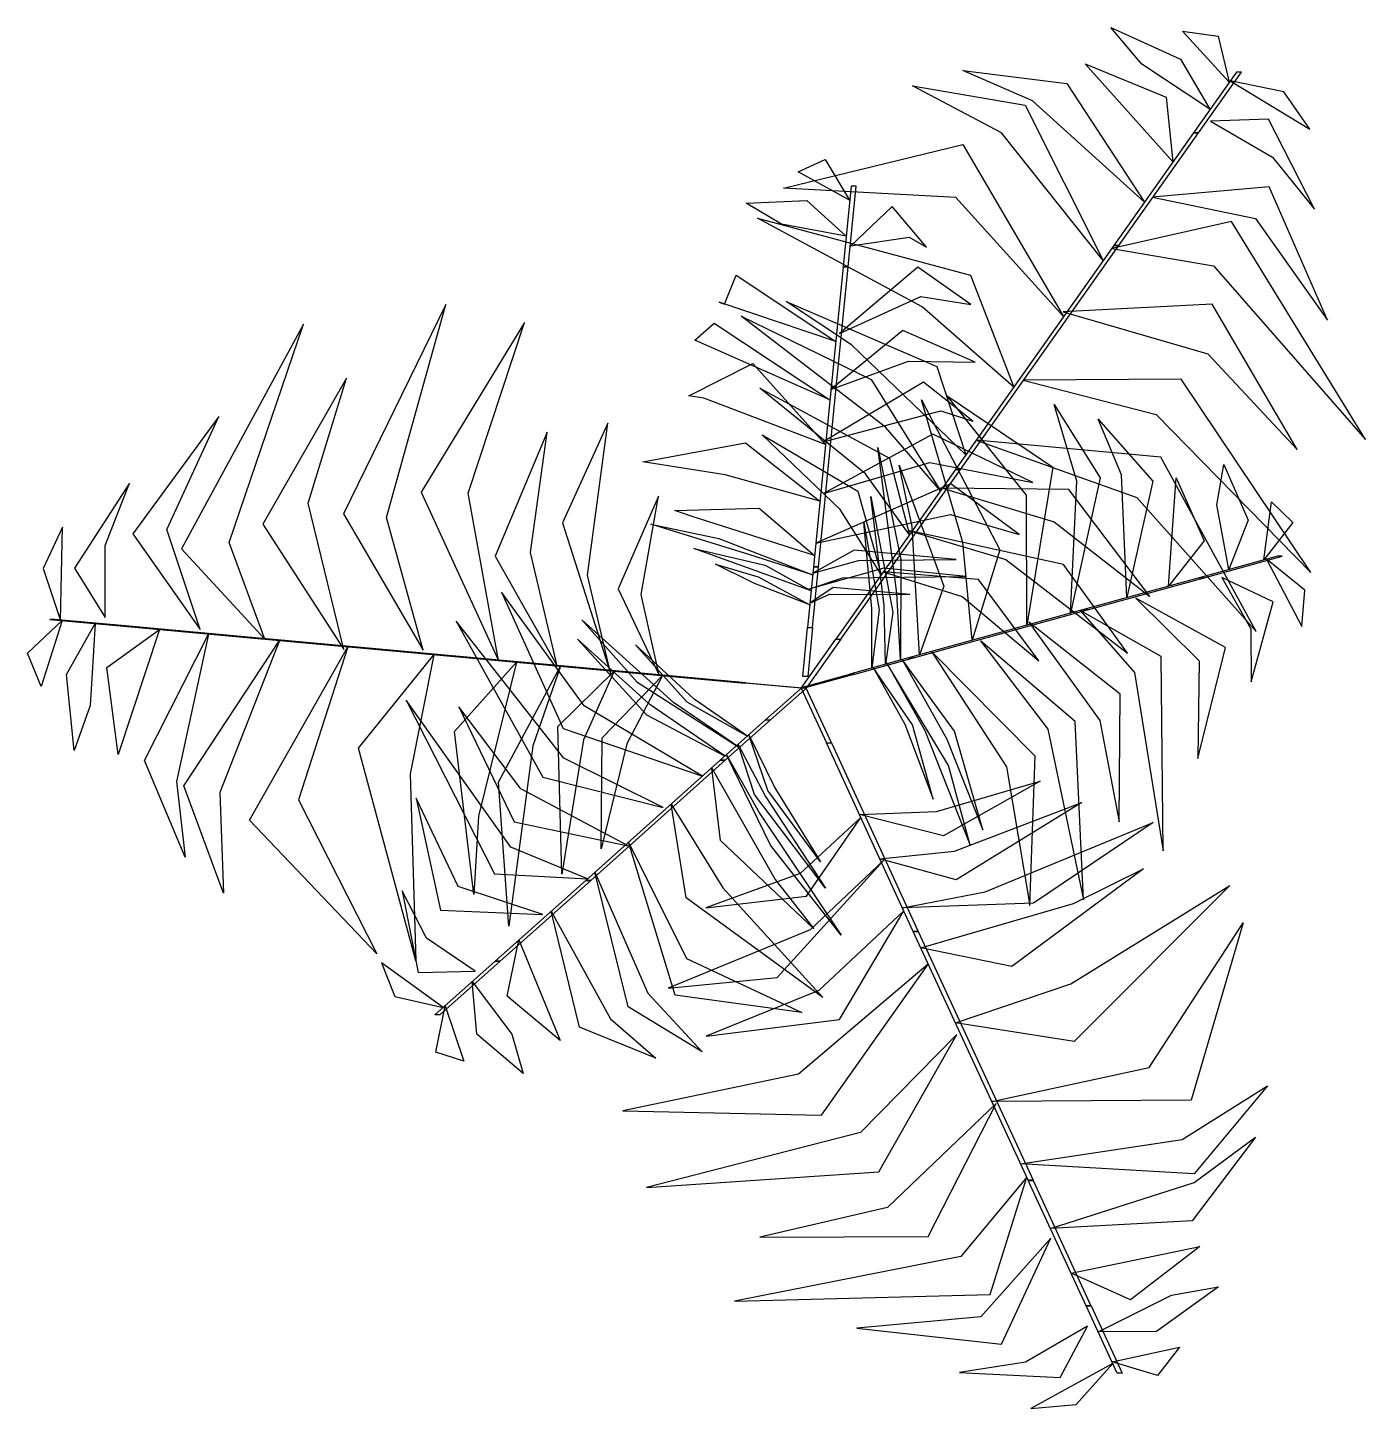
# Model space of a CAD drawing. Extents: x -0.487 to 0.325, y -0.397 to 0.442.
import ezdxf

# ---------------------------------------------------------------- set-up
doc = ezdxf.new("R2010")
doc.units = 0
doc.header["$MEASUREMENT"] = 0
doc.layers.get('0').update_dxf_attribs({"linetype": 'CONTINUOUS'})

msp = doc.modelspace()

# ---------------------------------------------------------------- linework, layer by layer
at = {"color": 64, "linetype": 'CONTINUOUS'}
for points in [[(0.23097, 0.39212, 0.57181), (0.18952, 0.41956, 0.55003), (0.17076, 0.44173, 0.52144), (0.21306, 0.42264, 0.52653)], [(0.24261, 0.40861, 0.53144), (0.21434, 0.43958, 0.49303), (0.23599, 0.43662, 0.48256)], [(0.2084, 0.36017, 0.62617), (0.15527, 0.41981, 0.57905), (0.20437, 0.39942, 0.58834)], [(0.19115, 0.33575, 0.65404), (0.1233, 0.39723, 0.60835), (0.08086, 0.4157, 0.59948), (0.14413, 0.40782, 0.59333)], [(0.16615, 0.30035, 0.68133), (0.10433, 0.37793, 0.65246), (0.05028, 0.40643, 0.62963), (0.11882, 0.39466, 0.65709)], [(0.24325, 0.40947, 0.52731), (0.29164, 0.3801, 0.49131), (0.27583, 0.40267, 0.48559)], [(0.23124, 0.3849, 0.57913), (0.26897, 0.36313, 0.54952), (0.29443, 0.33153, 0.55232), (0.26654, 0.38615, 0.52235)], [(0.1421, 0.26631, 0.67404), (0.0766, 0.33868, 0.64405), (-0.02802, 0.34431, 0.60289), (0.08087, 0.37076, 0.64375)], [(0.19603, 0.33884, 0.64667), (0.25866, 0.32585, 0.60005), (0.30235, 0.26419, 0.59578), (0.26687, 0.34503, 0.58272)], [(0.11184, 0.22345, 0.66486), (0.05632, 0.27215, 0.64022), (-0.04365, 0.32597, 0.59792), (0.08565, 0.29141, 0.65048)], [(0.17129, 0.3076, 0.68148), (0.23305, 0.29715, 0.66623), (0.3253, 0.19164, 0.61224), (0.24406, 0.32408, 0.67351)], [(-0.24658, 0.06382, 0.66385), (-0.26898, 0.14424, 0.64141), (-0.23283, 0.27357, 0.59042), (-0.2951, 0.14663, 0.646)], [(0.08284, 0.1824, 0.65607), (0.01338, 0.24916, 0.62488), (-0.02627, 0.27536, 0.6078), (0.06518, 0.23595, 0.64589)], [(0.14183, 0.26924, 0.67371), (0.22968, 0.24364, 0.64829), (0.28387, 0.18551, 0.61791), (0.23235, 0.27388, 0.65829)], [(-0.3427, 0.07043, 0.68148), (-0.36453, 0.12914, 0.66623), (-0.31928, 0.26178, 0.61224), (-0.39335, 0.12521, 0.67351)], [(-0.20085, 0.05744, 0.65656), (-0.21941, 0.15917, 0.62615), (-0.18523, 0.26264, 0.58427), (-0.2479, 0.15959, 0.63189)], [(0.06739, 0.16052, 0.62296), (0.03389, 0.19922, 0.62275), (-0.05357, 0.26654, 0.5768), (0.02523, 0.22814, 0.64815)], [(-0.29475, 0.06409, 0.67371), (-0.3165, 0.15297, 0.64829), (-0.29326, 0.22897, 0.61791), (-0.34402, 0.14016, 0.65829)], [(0.11751, 0.22767, 0.66385), (0.19835, 0.20685, 0.64141), (0.29228, 0.11088, 0.59042), (0.21349, 0.22828, 0.646)], [(0.04851, 0.1338, 0.55753), (0.0218, 0.17076, 0.56556), (-0.0423, 0.22285, 0.53561), (0.03651, 0.18024, 0.6013)], [(-0.38213, 0.07623, 0.64667), (-0.40219, 0.13697, 0.60005), (-0.37063, 0.20563, 0.59578), (-0.4229, 0.13449, 0.58272)], [(-0.13278, 0.04925, 0.56015), (-0.14701, 0.10921, 0.57029), (-0.13465, 0.20154, 0.51611), (-0.16204, 0.14101, 0.59093)], [(-0.16542, 0.05419, 0.6251), (-0.1815, 0.12308, 0.6362), (-0.17145, 0.19615, 0.59277), (-0.20302, 0.12092, 0.68073)], [(0.03145, 0.10963, 0.49836), (0.00654, 0.14915, 0.51266), (-0.04094, 0.19452, 0.49959), (0.0171, 0.16032, 0.54418)], [(0.08912, 0.19125, 0.65656), (0.1865, 0.15646, 0.62615), (0.25902, 0.07512, 0.58427), (0.20111, 0.18092, 0.63189)], [(-0.43962, 0.08369, 0.57913), (-0.43963, 0.12726, 0.54952), (-0.42499, 0.1651, 0.55232), (-0.45834, 0.11364, 0.52235)], [(0.06859, 0.16219, 0.6251), (0.13629, 0.14167, 0.6362), (0.19455, 0.09643, 0.59277), (0.14518, 0.16139, 0.68073)], [(-0.10338, 0.04851, 0.5005), (-0.11431, 0.09746, 0.50739), (-0.10383, 0.15734, 0.46722), (-0.12825, 0.10092, 0.53468)], [(-0.4669, 0.08181, 0.52731), (-0.46565, 0.1384, 0.49131), (-0.4773, 0.11343, 0.48559)], [(0.048, 0.13639, 0.56015), (0.10704, 0.11873, 0.57029), (0.18082, 0.06187, 0.51611), (0.14209, 0.11585, 0.59093)], [(0.03265, 0.11131, 0.5005), (0.08051, 0.0963, 0.50739), (0.12713, 0.05728, 0.46722), (0.09048, 0.10663, 0.53468)], [(-0.46583, 0.08169, 0.53144), (-0.47852, 0.04172, 0.49303), (-0.48679, 0.06195, 0.48256)], [(-0.44573, 0.07985, 0.57181), (-0.44877, 0.03023, 0.55003), (-0.45859, 0.0029, 0.52144), (-0.46321, 0.04908, 0.52653)], [(-0.40677, 0.07628, 0.62617), (-0.43186, 0.00045, 0.57905), (-0.43875, 0.05317, 0.58834)], [(-0.37701, 0.07355, 0.65404), (-0.39633, -0.01595, 0.60835), (-0.3911, -0.06194, 0.59948), (-0.41591, -0.0032, 0.59333)], [(-0.33385, 0.0696, 0.68133), (-0.37012, -0.02273, 0.65246), (-0.36778, -0.08379, 0.62963), (-0.39186, -0.01855, 0.65709)], [(-0.29234, 0.0658, 0.67404), (-0.32226, -0.02711, 0.64405), (-0.27483, -0.12054, 0.60289), (-0.35219, -0.03946, 0.64375)], [(-0.2401, 0.06101, 0.66486), (-0.25451, -0.01141, 0.64022), (-0.25114, -0.1249, 0.59792), (-0.28586, 0.00436, 0.65048)], [(-0.19005, 0.05643, 0.65607), (-0.21313, -0.03711, 0.62488), (-0.216, -0.08455, 0.6078), (-0.22759, 0.01435, 0.64589)], [(-0.16337, 0.05398, 0.62296), (-0.18014, 0.00562, 0.62275), (-0.1947, -0.10378, 0.5768), (-0.20085, -0.01633, 0.64815)], [(-0.13079, 0.051, 0.55753), (-0.14944, 0.00938, 0.56556), (-0.16251, -0.07217, 0.53561), (-0.16501, 0.01738, 0.6013)], [(-0.10133, 0.0483, 0.49836), (-0.1231, 0.00697, 0.51266), (-0.13865, -0.05683, 0.49959), (-0.13805, 0.01053, 0.54418)], [(0.01817, -0.03602, 0.49836), (0.06485, -0.03421, 0.51266), (0.12788, -0.01577, 0.49959), (0.06924, -0.04894, 0.54418)], [(0.03057, -0.06288, 0.55753), (0.07593, -0.05823, 0.56556), (0.15309, -0.02877, 0.53561), (0.07679, -0.07571, 0.6013)], [(0.01902, -0.0379, 0.5005), (-0.01791, -0.07184, 0.50739), (-0.07501, -0.09271, 0.46722), (-0.01394, -0.08564, 0.53468)], [(0.04427, -0.09259, 0.62296), (0.09454, -0.08293, 0.62275), (0.19657, -0.04084, 0.5768), (0.12391, -0.08989, 0.64815)], [(0.03307, -0.06373, 0.56015), (-0.01174, -0.10603, 0.57029), (-0.09788, -0.1415, 0.51611), (-0.03176, -0.13495, 0.59093)], [(0.0555, -0.11691, 0.65607), (0.14804, -0.09014, 0.62488), (0.19056, -0.0689, 0.6078), (0.1107, -0.12839, 0.64589)], [(0.07655, -0.16255, 0.66486), (0.14648, -0.13882, 0.64022), (0.24307, -0.07916, 0.59792), (0.14849, -0.17385, 0.65048)], [(0.04512, -0.09447, 0.6251), (-0.00651, -0.14284, 0.6362), (-0.07481, -0.17067, 0.59277), (0.00613, -0.1604, 0.68073)], [(0.09853, -0.21019, 0.67404), (0.19395, -0.18965, 0.64405), (0.25114, -0.10185, 0.60289), (0.21961, -0.20939, 0.64375)], [(0.06002, -0.12677, 0.65656), (-0.0188, -0.19371, 0.62615), (-0.1255, -0.21585, 0.58427), (-0.00492, -0.21859, 0.63189)], [(0.07736, -0.16957, 0.66385), (0.01891, -0.22918, 0.64141), (-0.11117, -0.26253, 0.59042), (0.0299, -0.253, 0.646)], [(0.11599, -0.24803, 0.68133), (0.21408, -0.23328, 0.65246), (0.26579, -0.20073, 0.62963), (0.22133, -0.2542, 0.65709)], [(0.10121, -0.21142, 0.67371), (0.03511, -0.2747, 0.64829), (-0.04233, -0.29257, 0.61791), (0.05997, -0.29213, 0.65829)], [(0.13415, -0.28739, 0.65404), (0.22131, -0.25937, 0.60835), (0.25853, -0.23185, 0.59948), (0.22007, -0.2827, 0.59333)], [(0.11969, -0.25611, 0.68148), (0.07977, -0.30438, 0.66623), (-0.05773, -0.33151, 0.61224), (0.09758, -0.32737, 0.67351)], [(0.13438, -0.29316, 0.64667), (0.09181, -0.3409, 0.60005), (0.01657, -0.34791, 0.59578), (0.10432, -0.3576, 0.58272)], [(0.14667, -0.31453, 0.62617), (0.22488, -0.29834, 0.57905), (0.18267, -0.33067, 0.58834)], [(0.16305, -0.35005, 0.57181), (0.20754, -0.32788, 0.55003), (0.23612, -0.32272, 0.52144), (0.19844, -0.34981, 0.52653)], [(0.15667, -0.34668, 0.57913), (0.11895, -0.36847, 0.54952), (0.07885, -0.37472, 0.55232), (0.1401, -0.37787, 0.52235)], [(0.17151, -0.36838, 0.53144), (0.21247, -0.35939, 0.49303), (0.19908, -0.37666, 0.48256)], [(0.17194, -0.36936, 0.52731), (0.1223, -0.39658, 0.49131), (0.14976, -0.39418, 0.48559)]]:
    msp.add_3dface(points, dxfattribs=at)
at = {"color": 72, "linetype": 'CONTINUOUS'}
for points in [[(0.22097, 0.3779, 0.60526), (0.224, 0.3779, 0.60526), (0.25, 0.41471, 0.51511), (0.24697, 0.41471, 0.51511)], [(0.17267, 0.30952, 0.68294), (0.1757, 0.30952, 0.68294), (0.22396, 0.37783, 0.60493), (0.22093, 0.37783, 0.60493)], [(0.00824, 0.29644, 1.20717), (0.01127, 0.29644, 1.20717), (0.01611, 0.34546, 1.18078), (0.01308, 0.34546, 1.18078)], [(0.07653, 0.1734, 0.6532), (0.07956, 0.1734, 0.6532), (0.1756, 0.30937, 0.68233), (0.17257, 0.30937, 0.68233)], [(0.00102, 0.22326, 1.19402), (0.00405, 0.22326, 1.19402), (0.01127, 0.29646, 1.20689), (0.00825, 0.29646, 1.20689)], [(-0.00973, 0.11428, 1.0401), (-0.0067, 0.11428, 1.0401), (0.00405, 0.22326, 1.19346), (0.00102, 0.22326, 1.19346)], [(0.11983, 0.07895, 0.93953), (0.1196, 0.15793, 0.93581), (0.07143, 0.21826, 0.86268), (0.13561, 0.17482, 0.95853)], [(0.08656, 0.06978, 0.89119), (0.08087, 0.12915, 0.88032), (0.0559, 0.21579, 0.84004), (0.10343, 0.12471, 0.91355)], [(0.14626, 0.08624, 0.97792), (0.15007, 0.16633, 0.98007), (0.13632, 0.21282, 0.95794), (0.16436, 0.16846, 1.0009)], [(0.18047, 0.09567, 0.99369), (0.17735, 0.17024, 0.97089), (0.16314, 0.20393, 0.95722), (0.19637, 0.16643, 0.97701)], [(0.04318, 0.05781, 0.80052), (0.04086, 0.09841, 0.81021), (0.02929, 0.18673, 0.78199), (0.04335, 0.1188, 0.8427)], [(0.24242, 0.11275, 0.99192), (0.23505, 0.15196, 0.97563), (0.23945, 0.1765, 0.96165), (0.25405, 0.14271, 0.97223)], [(0.00386, 0.07051, 0.40129), (0.00689, 0.07051, 0.40129), (0.07958, 0.17342, 0.65327), (0.07655, 0.17342, 0.65327)], [(0.05469, 0.06099, 0.84489), (0.0501, 0.13877, 0.83485), (0.04231, 0.17604, 0.82184), (0.06942, 0.10266, 0.86468)], [(0.20581, 0.10266, 0.99829), (0.21042, 0.16849, 0.98009), (0.22745, 0.13015, 0.99587)], [(0.03395, 0.05527, 0.72902), (0.03309, 0.09083, 0.74641), (0.02506, 0.157, 0.73012), (0.03844, 0.08688, 0.78416)], [(0.26369, 0.11862, 0.9801), (0.26838, 0.15391, 0.96068), (0.28126, 0.14136, 0.96148)], [(0.0256, 0.05296, 0.66436), (0.02563, 0.08877, 0.68859), (0.02079, 0.14134, 0.68727), (0.03017, 0.08822, 0.7226)], [(0.22437, 0.10774, 1.00118), (0.2274, 0.10774, 1.00118), (0.27488, 0.12084, 0.97479), (0.27185, 0.12084, 0.97479)], [(0.2652, 0.11902, 0.9781), (0.28677, 0.0781, 0.95629), (0.28859, 0.10013, 0.95979)], [(-0.01336, 0.07757, 0.7648), (-0.01033, 0.07757, 0.7648), (-0.0067, 0.11429, 1.04017), (-0.00973, 0.11429, 1.04017)], [(0.15348, 0.08819, 0.98803), (0.15651, 0.08819, 0.98803), (0.22741, 0.10775, 1.0009), (0.22438, 0.10775, 1.0009)], [(0.23811, 0.10793, 0.9924), (0.25571, 0.07678, 0.97508), (0.25603, 0.04449, 0.96811), (0.26931, 0.0932, 0.97017)], [(-0.07708, -0.01275, 0.85391), (-0.14902, 0.02987, 0.85505), (-0.19908, 0.09902, 0.80636), (-0.16169, 0.01623, 0.88176)], [(0.18593, 0.09535, 0.99285), (0.22444, 0.05729, 0.98096), (0.22361, -0.00207, 0.95788), (0.24047, 0.06534, 0.98528)], [(0.04791, 0.05908, 0.83411), (0.05094, 0.05908, 0.83411), (0.15651, 0.08819, 0.98747), (0.15348, 0.08819, 0.98747)], [(0.15218, 0.08785, 0.98513), (0.18523, 0.0501, 0.99625), (0.20259, -0.05815, 0.93247), (0.20136, 0.05998, 1.02396)], [(-0.42841, 0.0783, 0.60526), (-0.42538, 0.0783, 0.60526), (-0.47027, 0.08241, 0.51511), (-0.4733, 0.08241, 0.51511)], [(-0.34505, 0.07067, 0.68294), (-0.34202, 0.07067, 0.68294), (-0.42531, 0.0783, 0.60493), (-0.42834, 0.0783, 0.60493)], [(-0.101, -0.03175, 0.89587), (-0.16123, -0.00181, 0.90403), (-0.22667, 0.08142, 0.84934), (-0.17411, -0.0133, 0.9282)], [(-0.055, 0.00486, 0.73229), (-0.09475, 0.03203, 0.75503), (-0.15039, 0.08217, 0.71438), (-0.11704, 0.04462, 0.78363)], [(-0.01336, 0.07757, 0.7648), (-0.01033, 0.07757, 0.7648), (-0.01326, 0.04783, 0.42552), (-0.01629, 0.04783, 0.42552)], [(0.12098, 0.08086, 0.94109), (0.16417, 0.02096, 0.94729), (0.17575, -0.04041, 0.91327), (0.17652, 0.03704, 0.97521)], [(-0.1791, 0.05547, 0.6532), (-0.17607, 0.05547, 0.6532), (-0.34184, 0.07065, 0.68233), (-0.34487, 0.07065, 0.68233)], [(-0.06338, -0.00054, 0.80365), (-0.109, 0.03074, 0.82918), (-0.15299, 0.07049, 0.79641), (-0.11114, 0.02442, 0.87702)], [(-0.04977, 0.01161, 0.66749), (-0.0821, 0.03395, 0.68454), (-0.11779, 0.06707, 0.65273), (-0.08653, 0.03234, 0.71481)], [(0.00386, 0.07051, 0.40129), (0.00689, 0.07051, 0.40129), (-0.01421, 0.04064, 0.09836), (-0.01724, 0.04064, 0.09836)], [(0.09171, 0.06937, 0.89587), (0.13243, 0.01583, 0.90403), (0.15419, -0.08779, 0.84934), (0.14906, 0.02042, 0.9282)], [(0.01235, 0.04928, 0.55881), (0.01538, 0.04928, 0.55881), (0.05094, 0.05908, 0.83418), (0.04791, 0.05908, 0.83418)], [(0.06185, 0.06294, 0.85391), (0.10744, -0.00715, 0.85505), (0.12166, -0.09133, 0.80636), (0.12484, -0.00054, 0.88176)], [(-0.05365, 0.04397, 0.40129), (-0.05063, 0.04397, 0.40129), (-0.17609, 0.05547, 0.65327), (-0.17912, 0.05547, 0.65327)], [(0.02657, 0.05321, 0.66749), (0.04564, 0.01885, 0.68454), (0.06295, -0.02666, 0.65273), (0.05033, 0.01833, 0.71481)], [(0.03425, 0.05694, 0.73229), (0.05783, 0.01497, 0.75503), (0.08548, -0.05464, 0.71438), (0.07223, -0.0062, 0.78363)], [(0.04415, 0.05806, 0.80365), (0.07118, 0.0098, 0.82918), (0.09299, -0.04533, 0.79641), (0.0759, 0.01452, 0.87702)], [(-0.05365, 0.04397, 0.40129), (-0.05063, 0.04397, 0.40129), (-0.01421, 0.04064, 0.09836), (-0.01724, 0.04064, 0.09836)], [(0.01235, 0.04928, 0.55881), (0.01538, 0.04928, 0.55881), (-0.01343, 0.04133, 0.21953), (-0.01646, 0.04133, 0.21953)], [(-0.03877, 0.02144, 0.55881), (-0.03574, 0.02144, 0.55881), (-0.01343, 0.04133, 0.21953), (-0.01646, 0.04133, 0.21953)], [(-0.00192, 0.00743, 0.40129), (0.00111, 0.00743, 0.40129), (-0.01421, 0.04064, 0.09836), (-0.01724, 0.04064, 0.09836)], [(-0.14701, -0.07512, 0.98513), (-0.19337, -0.05594, 0.99625), (-0.25691, 0.0334, 0.93247), (-0.20345, -0.07194, 1.02396)], [(-0.12215, -0.05503, 0.94109), (-0.18741, -0.02048, 0.94729), (-0.22499, 0.0294, 0.91327), (-0.19135, -0.04037, 0.97521)], [(-0.03877, 0.02144, 0.55881), (-0.03574, 0.02144, 0.55881), (-0.06327, -0.00312, 0.83418), (-0.0663, -0.00312, 0.83418)], [(-0.04901, 0.01226, 0.66436), (-0.03316, -0.01985, 0.68859), (-0.00552, -0.06483, 0.68727), (-0.03749, -0.02137, 0.7226)], [(-0.06262, 0.00012, 0.80052), (-0.04255, -0.03524, 0.81021), (0.00698, -0.10928, 0.78199), (-0.03574, -0.05463, 0.8427)], [(-0.05547, 0.00649, 0.72902), (-0.03894, -0.02501, 0.74641), (-0.00241, -0.08077, 0.73012), (-0.04549, -0.02383, 0.78416)], [(-0.00192, 0.00743, 0.40129), (0.00111, 0.00743, 0.40129), (0.05389, -0.10697, 0.65327), (0.05086, -0.10697, 0.65327)], [(-0.0663, -0.00312, 0.83411), (-0.06327, -0.00312, 0.83411), (-0.14499, -0.07601, 0.98747), (-0.14802, -0.07601, 0.98747)], [(-0.07153, -0.00783, 0.84489), (-0.03294, -0.07552, 0.83485), (-0.00943, -0.10547, 0.82184), (-0.06626, -0.05171, 0.86468)], [(-0.17394, -0.09681, 0.99285), (-0.22533, -0.07976, 0.98096), (-0.2509, -0.02619, 0.95788), (-0.23614, -0.09408, 0.98528)], [(-0.09621, -0.02984, 0.89119), (-0.06478, -0.08053, 0.88032), (-0.00399, -0.14713, 0.84004), (-0.08698, -0.08656, 0.91355)], [(-0.12196, -0.05281, 0.93953), (-0.08674, -0.1235, 0.93581), (-0.01682, -0.15623, 0.86268), (-0.09361, -0.14574, 0.95853)], [(-0.14242, -0.07106, 0.97792), (-0.11033, -0.14454, 0.98007), (-0.07739, -0.18012, 0.95794), (-0.12219, -0.15278, 1.0009)], [(-0.21514, -0.13121, 0.9924), (-0.24472, -0.11109, 0.97508), (-0.25933, -0.08229, 0.96811), (-0.24964, -0.13184, 0.97017)], [(-0.14802, -0.07601, 0.98803), (-0.14499, -0.07601, 0.98803), (-0.19988, -0.12496, 1.0009), (-0.20291, -0.12496, 1.0009)], [(-0.16891, -0.09468, 0.99369), (-0.13305, -0.16013, 0.97089), (-0.10538, -0.18404, 0.95722), (-0.15179, -0.16515, 0.97701)], [(0.05085, -0.10695, 0.6532), (0.05388, -0.10695, 0.6532), (0.12362, -0.25811, 0.68233), (0.12059, -0.25811, 0.68233)], [(-0.18852, -0.11217, 0.99829), (-0.16347, -0.17323, 0.98009), (-0.19573, -0.14641, 0.99587)], [(-0.2029, -0.12496, 1.00118), (-0.19987, -0.12496, 1.00118), (-0.23663, -0.15774, 0.97479), (-0.23966, -0.15774, 0.97479)], [(-0.2345, -0.15316, 0.9781), (-0.27198, -0.12605, 0.95629), (-0.26384, -0.14659, 0.95979)], [(-0.21686, -0.13745, 0.99192), (-0.19288, -0.16932, 0.97563), (-0.18594, -0.19327, 0.96165), (-0.214, -0.16946, 0.97223)], [(-0.23333, -0.15213, 0.9801), (-0.22189, -0.18585, 0.96068), (-0.23899, -0.18031, 0.96148)], [(0.12066, -0.25827, 0.68294), (0.12369, -0.25827, 0.68294), (0.15873, -0.33422, 0.60493), (0.1557, -0.33422, 0.60493)], [(0.15573, -0.33428, 0.60526), (0.15876, -0.33428, 0.60526), (0.17764, -0.37521, 0.51511), (0.17461, -0.37521, 0.51511)]]:
    msp.add_3dface(points, dxfattribs=at)
at = {"color": 70, "linetype": 'CONTINUOUS'}
for points in [[(0.01222, 0.33704, 1.18609), (-0.01903, 0.3541, 1.16667), (-0.0027, 0.36161, 1.16747)], [(0.01005, 0.31509, 1.19791), (-0.02918, 0.3223, 1.18162), (-0.05051, 0.33522, 1.16764), (-0.01373, 0.3367, 1.17822)], [(0.01301, 0.30933, 1.19839), (0.0484, 0.31457, 1.18106), (0.0588, 0.30848, 1.1741), (0.03796, 0.33317, 1.17616)], [(0.006, 0.25612, 1.19884), (0.05535, 0.27839, 1.18695), (0.08571, 0.27354, 1.16387), (0.05361, 0.29624, 1.19127)], [(0.00374, 0.25114, 1.19968), (-0.06697, 0.27501, 1.17688), (-0.06381, 0.27386, 1.16321), (-0.05658, 0.29139, 1.183)], [(0.00026, 0.21583, 1.18391), (-0.07313, 0.24815, 1.18606), (-0.08174, 0.25202, 1.16393), (-0.06998, 0.26225, 1.20689)], [(0.00087, 0.22193, 1.19112), (0.04798, 0.23921, 1.20224), (0.08851, 0.23866, 1.13846), (0.04455, 0.25781, 1.22995)], [(-0.00244, 0.18854, 1.14551), (-0.07623, 0.2167, 1.1418), (-0.08539, 0.21815, 1.06867), (-0.04653, 0.23771, 1.16452)], [(-0.00381, 0.1903, 1.14707), (0.06761, 0.20909, 1.15328), (0.08705, 0.20273, 1.11926), (0.05704, 0.22639, 1.1812)], [(-0.0036, 0.15885, 1.10186), (0.06099, 0.17762, 1.11002), (0.12352, 0.16559, 1.05533), (0.06269, 0.1948, 1.13418)], [(-0.00583, 0.1542, 1.09718), (-0.06328, 0.17021, 1.08631), (-0.1134, 0.17803, 1.04603), (-0.05104, 0.18968, 1.11954)], [(-0.00833, 0.12868, 1.0599), (0.07346, 0.14604, 1.06104), (0.11514, 0.13396, 1.01234), (0.07355, 0.16466, 1.08775)], [(-0.00907, 0.1213, 1.05088), (-0.08331, 0.14496, 1.04084), (-0.09388, 0.14846, 1.02783), (-0.04267, 0.15001, 1.07067)], [(-0.01025, 0.10942, 1.00651), (-0.04896, 0.12183, 1.01619), (-0.10853, 0.14016, 0.98798), (-0.06711, 0.13148, 1.04869)], [(-0.01119, 0.09988, 0.93501), (-0.04469, 0.11186, 0.95239), (-0.08231, 0.12554, 0.93611), (-0.03907, 0.11543, 0.99015)], [(-0.01013, 0.11041, 1.00964), (0.0176, 0.1183, 1.03517), (0.07689, 0.11885, 1.0024), (0.01489, 0.1244, 1.08301)], [(-0.01204, 0.09126, 0.87035), (-0.04545, 0.10415, 0.89458), (-0.06923, 0.11592, 0.89326), (-0.04329, 0.1082, 0.92859)], [(-0.01264, 0.10077, 0.93828), (0.00798, 0.1077, 0.96102), (0.08288, 0.10849, 0.92037), (0.03291, 0.11353, 0.98961)], [(-0.01192, 0.09226, 0.87348), (-0.00002, 0.09772, 0.89053), (0.04867, 0.09752, 0.85872), (0.00215, 0.1019, 0.9208)]]:
    msp.add_3dface(points, dxfattribs=at)

doc.saveas('drawing.dxf')
